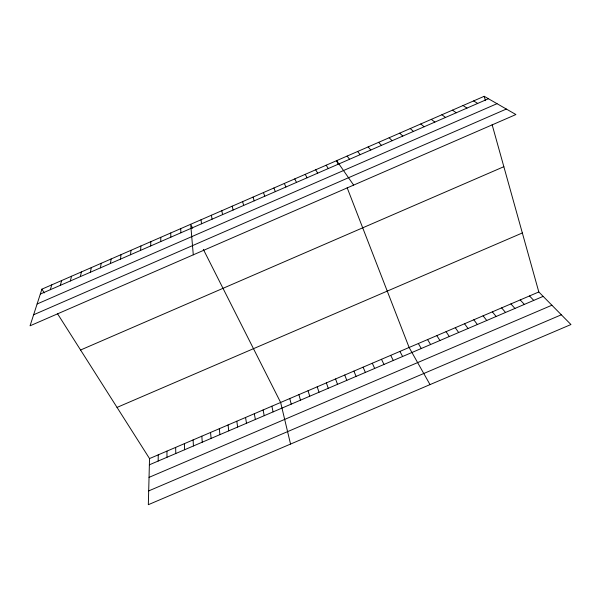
<?xml version="1.0" encoding="UTF-8"?>
<svg xmlns="http://www.w3.org/2000/svg" width="601" height="601" viewBox="0 0 601 601"><rect width="100%" height="100%" fill="white"/><g stroke="black" fill="none" stroke-linecap="round" stroke-linejoin="round"><path stroke-width="0.9" d="M160.745 241.572L160.783 237.32M158.168 461.05L158.236 454.852M57.508 313.699L149.536 458.571L148.327 504.697L570.95 324.532L538.812 291.966L492.129 124.707M150.671 245.967L150.836 241.655M140.596 250.354L140.897 245.989M130.537 254.741L130.965 250.316M120.485 259.121L121.041 254.644M110.434 263.501L111.125 258.971M100.397 267.873L101.216 263.291M90.368 272.245L91.314 267.61M80.339 276.618L81.42 271.922M70.325 280.983L71.527 276.235M60.318 285.347L61.648 280.539M50.311 289.705L51.776 284.844M41.905 289.149L30.05 325.81L515.906 114.543L484.203 96.303L41.905 289.149L44.301 292.912M40.32 294.062L488.44 98.744M37.112 303.986L497.019 103.68M33.626 314.766L506.342 109.044M80.572 350.015L503.848 166.695M117.03 407.41L522.344 232.963M149.536 458.571L538.812 291.966M149.371 464.813L543.161 296.368M149.04 477.367L551.898 305.225M148.687 490.912L561.342 314.789M473.611 100.923L477.705 103.425M463.025 105.543L466.977 108.097M452.448 110.148L456.264 112.77M441.878 114.761L445.551 117.443M431.315 119.366L434.854 122.101M420.768 123.964L424.156 126.766M410.22 128.561L413.473 131.424M399.688 133.152L402.798 136.074M389.155 137.742L392.13 140.724M529.511 295.947L533.741 300.395M378.638 142.332L381.47 145.367M520.211 299.929L524.335 304.422M510.918 303.903L514.937 308.441M368.128 146.914L370.817 150.01M501.632 307.877L505.539 312.46M492.347 311.851L496.148 316.479M357.625 151.497L360.179 154.652M483.076 315.818L486.765 320.491M473.806 319.785L477.389 324.502M347.13 156.072L349.542 159.288M464.55 323.751L468.021 328.507M455.295 327.71L458.661 332.511M353.636 185.1L336.643 160.64L337.935 163.968M446.047 331.669L449.308 336.515M436.807 335.628L439.955 340.519M326.163 165.215L328.296 168.543M427.566 339.58L430.609 344.516M418.341 343.532L421.271 348.505M315.69 169.775L317.689 173.171M430.023 384.602L409.116 347.476L347.16 187.752M305.233 174.335L307.088 177.791M399.898 351.42L402.617 356.483M390.688 355.364L393.302 360.472M192.673 228.245L190.667 224.286L193.289 254.824M203.326 249.355L280.637 402.46L290.546 444.064M294.775 178.895L296.496 182.404M381.485 359.3L383.986 364.454M372.282 363.237L374.686 368.436M284.326 183.448L285.911 187.016M363.094 367.173L365.385 372.417M353.906 371.102L356.092 376.391M273.891 188L275.333 191.629M344.726 375.032L346.807 380.358M335.553 378.961L337.529 384.332M263.456 192.553L264.771 196.234M326.381 382.882L328.251 388.299M317.223 386.804L318.988 392.258M253.036 197.098L254.208 200.839M308.065 390.725L309.725 396.224M484.203 96.303L485.413 100.66M298.922 394.639L300.47 400.183M242.624 201.635L243.653 205.437M289.78 398.553L291.222 404.135M232.219 206.173L233.113 210.034M271.862 406.216L273.102 411.888M263.088 409.972L264.222 415.689M221.814 210.703L222.58 214.625M254.321 413.728L255.357 419.483M245.554 417.477L246.493 423.269M211.424 215.233L212.048 219.215M236.794 421.226L237.635 427.063M228.042 424.967L228.778 430.849M201.042 219.763L201.53 223.797M219.297 428.716L219.936 434.628M210.56 432.457L211.094 438.414M201.823 436.191L202.259 442.193M193.094 439.932L193.432 445.972M180.698 228.635L180.924 232.782M184.372 443.666L184.605 449.743M175.657 447.392L175.785 453.515M170.737 232.978L170.827 237.177M166.943 451.126L166.98 457.286"/></g></svg>
